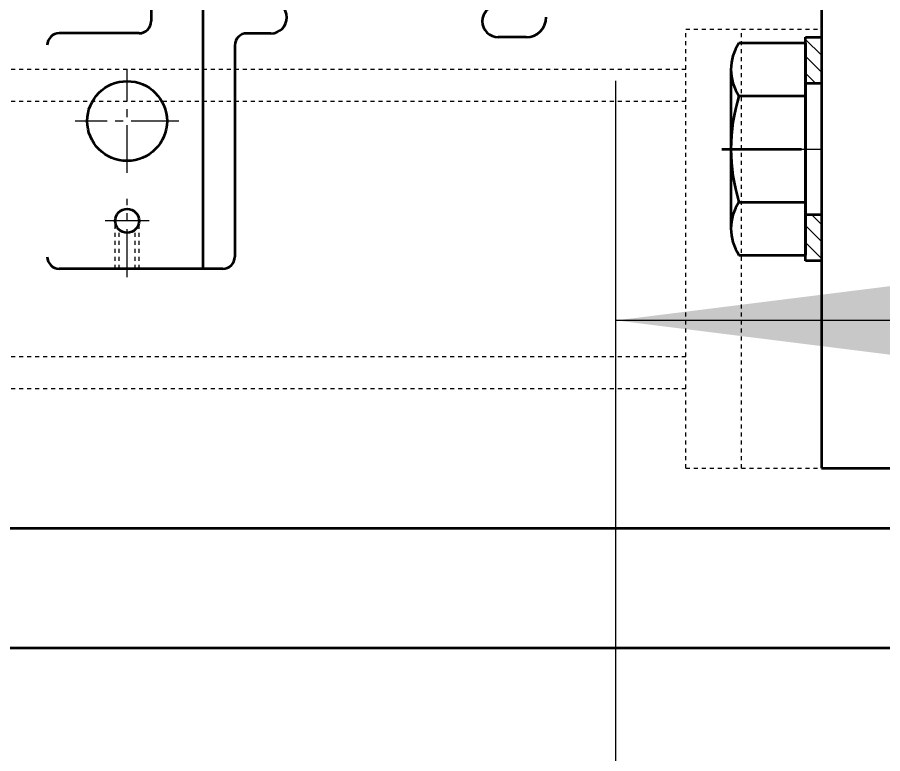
# Model space of a CAD drawing. Header units: millimetres. Extents: x -17820 to 17820, y -12600 to 12600.
# Drawn here: x 6433 to 6649.9, y 5481.4 to 5665.9 of the extents above; entities that cross this region are included whole.
import ezdxf

# ---------------------------------------------------------------- set-up
doc = ezdxf.new("R2010")
doc.units = ezdxf.units.MM
doc.linetypes.add('点画线', pattern=[18, 12, -2, 2, -2])
doc.linetypes.add('虚线', pattern=[2, 1, -1])
doc.layers.get('0').update_dxf_attribs({"lineweight": 35})
for name, color, linetype, lineweight in [('EB0_1_1_1_1_1_1_1_1_1_1_1_1_1_1_1_1_1_1_1', 7, 'Continuous', 35), ('EB0_1_1_1_1_1_1_1_1_1_1_1_1_1_1_1_1_1_1_1_1_1_1_1_1_1_1_1', 7, 'Continuous', 35), ('EB0_1_1_1_1_1_1_1_1_1_1_1_1_1_1_1_1_1_1_1_1_1_1_1_1_1_1_1_1_1', 7, 'Continuous', 35), ('EB0_1_1_1_1_1_1_1_1_1_1_1_1_1_1_1_1_1_1_1_1_1_1_1_1_1_1_1_1_1_1_1_1', 7, 'Continuous', 35), ('中心线层', 1, '点画线', 18), ('剖面线层', 4, 'Continuous', 18), ('尺寸线层', 3, 'Continuous', 18), ('细实线层', 2, 'Continuous', 18), ('虚线层', 6, '虚线', 18)]:
    doc.layers.add(name, color=color, linetype=linetype, lineweight=lineweight)
doc.styles.add('机械', font='isocp', dxfattribs={"width": 0.667, "bigfont": 'gbcbig.shx'})
doc.dimstyles.new('标准', dxfattribs={"dimscale": 60, "dimtxt": 4, "dimasz": 3, "dimexe": 1, "dimexo": 0, "dimgap": 0.76128, "dimtad": 1, "dimdec": 1, "dimdsep": 46, "dimtxsty": '机械', "dimblk": '_CAXARROW', "dimcen": 0, "dimdle": 4, "dimclrt": 2, "dimaunit": 1, "dimazin": 2, "dimtfac": 0.707107, "dimtdec": 3, "dimtmove": 0, "dimatfit": 3, "dimfxl": 0, "dimfrac": 2, "dimtolj": 1, "dimlwd": 18, "dimarcsym": 0})
pattern_1 = [(315, (0, 0), (2.12132, 2.12132), [])]

# ---------------------------------------------------------------- blocks, each defined once
blk = doc.blocks.new('*X64')
at = {"layer": '剖面线层', "linetype": 'Continuous', "lineweight": 18}
h = blk.add_hatch(dxfattribs=at)
h.set_pattern_fill('无图案', color=256, scale=3, angle=315, style=0, pattern_type=0)
h.set_pattern_definition(pattern_1)
edge = h.paths.add_edge_path(flags=0)
edge.add_line((0, 16.5), (0, 28))
edge.add_line((4, 16.5), (0, 16.5))
edge.add_line((4, 28), (4, 16.5))
edge.add_line((0, 28), (4, 28))
h = blk.add_hatch(dxfattribs=at)
h.set_pattern_fill('无图案', color=256, scale=3, angle=315, style=0, pattern_type=0)
h.set_pattern_definition(pattern_1)
edge = h.paths.add_edge_path(flags=0)
edge.add_line((0, -28), (0, -16.5))
edge.add_line((4, -28), (0, -28))
edge.add_line((4, -16.5), (4, -28))
edge.add_line((0, -16.5), (4, -16.5))
at = {"layer": 'EB0_1_1_1_1_1_1_1_1_1_1_1_1_1_1_1_1_1_1_1_1_1_1_1_1_1_1_1_1_1_1_1_1'}
for p, q in [((0, -28), (0, 28)), ((0, 28), (4, 28)), ((4, 28), (4, -28)), ((0, 16.5), (4, 16.5)), ((4, -16.5), (0, -16.5)), ((4, -28), (0, -28))]:
    blk.add_line(p, q, dxfattribs=at)
at = {"layer": '中心线层', "color": 1, "linetype": '点画线', "lineweight": 18}
blk.add_line((-3, 0), (7, 0), dxfattribs=at)
blk = doc.blocks.new('*X69')
at = {"layer": 'EB0_1_1_1_1_1_1_1_1_1_1_1_1_1_1_1_1_1_1_1_1_1_1_1_1_1_1_1_1_1_1_1_1', "linetype": 'Continuous', "lineweight": 35}
blk.add_line((-239, 352), (-239, -108), dxfattribs=at)
at = {"layer": 'EB0_1_1_1_1_1_1_1_1_1_1_1_1_1_1_1_1_1_1_1_1_1_1_1_1_1_1_1_1_1_1_1_1'}
blk.add_line((-239, -108), (-39, -108), dxfattribs=at)
blk = doc.blocks.new('*X186')
at = {"layer": '尺寸线层', "linetype": 'Continuous', "lineweight": 18}
for points in [[(11014.34, 9122.92), (10991.84, 8942.92), (11036.84, 8942.92)], [(11014.34, 4347.92), (10991.84, 4527.92), (11036.84, 4527.92)]]:
    blk.add_hatch(color=0, dxfattribs=at).paths.add_polyline_path(points, flags=0)
at = {"layer": '尺寸线层', "color": 0, "linetype": 'Continuous'}
for p, q in [((6587.04, 9122.92), (11074.34, 9122.92)), ((8682.04, 4347.92), (11074.34, 4347.92))]:
    blk.add_line(p, q, dxfattribs=at)
at = {"layer": '尺寸线层', "color": 0, "linetype": 'Continuous', "lineweight": 18}
blk.add_line((11014.34, 4347.92), (11014.34, 9122.92), dxfattribs=at)
at = {"layer": '尺寸线层', "color": 2, "insert": (10848.66, 6735.42), "char_height": 240, "width": 919.3166, "attachment_point": 5, "rotation": 90, "line_spacing_factor": 0.939812, "style": '机械'}
blk.add_mtext('\\T1.1;4775', dxfattribs=at)
blk = doc.blocks.new('_CAXARROW')
blk.add_hatch(color=2).paths.add_polyline_path([(0, 0), (-1, 0.125), (-1, -0.125)], flags=0)
blk = doc.blocks.new('*X189')
at = {"layer": '尺寸线层', "linetype": 'Continuous', "lineweight": 18}
for points in [[(6583.04, 5589.97), (6763.04, 5567.47), (6763.04, 5612.47)], [(7637.04, 5589.97), (7457.04, 5567.47), (7457.04, 5612.47)]]:
    blk.add_hatch(color=0, dxfattribs=at).paths.add_polyline_path(points, flags=0)
at = {"layer": '尺寸线层', "color": 0, "linetype": 'Continuous'}
for p, q in [((6583.04, 5205.92), (6583.04, 5649.97)), ((7637.04, 5591.42), (7637.04, 5529.97))]:
    blk.add_line(p, q, dxfattribs=at)
at = {"layer": '尺寸线层', "color": 0, "linetype": 'Continuous', "lineweight": 18}
blk.add_line((7637.04, 5589.97), (6583.04, 5589.97), dxfattribs=at)
at = {"layer": '尺寸线层', "color": 2, "insert": (7110.04, 5755.65), "char_height": 240, "width": 850.7109, "attachment_point": 5, "line_spacing_factor": 0.939812, "style": '机械'}
blk.add_mtext('\\T1.1;1050', dxfattribs=at)
blk = doc.blocks.new('*X203')
at = {"layer": '尺寸线层', "linetype": 'Continuous', "lineweight": 18}
for points in [[(6075.54, 9740.27), (6255.54, 9717.77), (6255.54, 9762.77)], [(9180.54, 9740.27), (9000.54, 9717.77), (9000.54, 9762.77)]]:
    blk.add_hatch(color=0, dxfattribs=at).paths.add_polyline_path(points, flags=0)
at = {"layer": '尺寸线层', "color": 0, "linetype": 'Continuous'}
for p, q in [((6075.54, 5567.92), (6075.54, 9800.27)), ((9180.54, 6254.42), (9180.54, 9800.27))]:
    blk.add_line(p, q, dxfattribs=at)
at = {"layer": '尺寸线层', "color": 0, "linetype": 'Continuous', "lineweight": 18}
blk.add_line((9180.54, 9740.27), (6075.54, 9740.27), dxfattribs=at)
at = {"layer": '尺寸线层', "color": 2, "insert": (7628.04, 9905.95), "char_height": 240, "width": 827.8423, "attachment_point": 5, "line_spacing_factor": 0.939812, "style": '机械'}
blk.add_mtext('\\T1.1;3105', dxfattribs=at)
blk = doc.blocks.new('*X210')
at = {"layer": 'EB0_1_1_1_1_1_1_1_1_1_1_1_1_1_1_1_1_1_1_1'}
for p, q in [((-263.58, 138.18), (-888.58, 138.18)), ((-253.58, 108.18), (-908.58, 108.18))]:
    blk.add_line(p, q, dxfattribs=at)
blk = doc.blocks.new('BLOCK16_1')
at = {"layer": '虚线层'}
for p, q in [((-671.58, -1.86), (-705.58, -1.86)), ((-705.58, -1.86), (-705.58, -111.86)), ((-685.58, -111.86), (-685.58, -1.86)), ((-671.58, -111.86), (-671.58, -1.86)), ((-346.58, -11.86), (-671.58, -11.86)), ((-346.58, -19.86), (-671.58, -19.86)), ((-346.58, -83.86), (-671.58, -83.86)), ((-346.58, -91.86), (-671.58, -91.86)), ((-671.58, -111.86), (-705.58, -111.86))]:
    blk.add_line(p, q, dxfattribs=at)

msp = doc.modelspace()

# ---------------------------------------------------------------- linework, layer by layer
at = {"layer": 'EB0_1_1_1_1_1_1_1_1_1_1_1_1_1_1_1_1_1_1_1_1_1_1_1_1_1_1_1'}
for p, q in [((6466.54, 5727.92), (6466.54, 5664.92)), ((6479.54, 5725.92), (6479.54, 5602.92)), ((6463.54, 5661.92), (6443.54, 5661.92)), ((6496.54, 5661.89), (6490.54, 5661.89)), ((6560.54, 5660.92), (6553.54, 5660.92)), ((6487.54, 5658.89), (6487.54, 5605.92)), ((6484.54, 5602.92), (6443.54, 5602.92))]:
    msp.add_line(p, q, dxfattribs=at)
at = {"layer": 'EB0_1_1_1_1_1_1_1_1_1_1_1_1_1_1_1_1_1_1_1_1_1_1_1_1_1_1_1', "color": 6, "linetype": '虚线', "lineweight": 18}
for p, q in [((6458.54, 5602.92), (6458.54, 5612.68)), ((6462.54, 5602.92), (6462.54, 5612.68))]:
    msp.add_line(p, q, dxfattribs=at)
at = {"layer": 'EB0_1_1_1_1_1_1_1_1_1_1_1_1_1_1_1_1_1_1_1_1_1_1_1_1_1_1_1'}
for centre, radius in [((6460.54, 5639.92), 10), ((6460.54, 5614.92), 3)]:
    msp.add_circle(centre, radius, dxfattribs=at)
for centre, radius, start, end in [((6496.54, 5665.89), 4, 270, 90), ((6553.54, 5664.92), 4, 90, 270), ((6463.54, 5664.92), 3, 270, 0), ((6560.54, 5665.92), 5, 270, 360), ((6443.54, 5658.92), 3, 90, 180), ((6490.54, 5658.89), 3, 90, 180), ((6443.54, 5605.92), 3, 180, 270), ((6484.54, 5605.92), 3, 270, 0)]:
    msp.add_arc(centre, radius, start, end, dxfattribs=at)
at = {"layer": 'EB0_1_1_1_1_1_1_1_1_1_1_1_1_1_1_1_1_1_1_1_1_1_1_1_1_1_1_1_1_1_1_1_1'}
for p, q in [((6611.84, 5652.84), (6611.84, 5613)), ((6609.54, 5632.92), (6629.54, 5632.92)), ((6609.54, 5632.92), (6629.54, 5632.92))]:
    msp.add_line(p, q, dxfattribs=at)
for centre, radius, start, end in [((6623.85, 5652.84), 12, 146.4113, 213.5887), ((6656.84, 5632.92), 45, 162.8371, 197.1629), ((6623.85, 5613), 12, 146.4113, 213.5887)]:
    msp.add_arc(centre, radius, start, end, dxfattribs=at)
at = {"layer": '中心线层', "linetype": '点画线', "lineweight": 18}
for p, q in [((6460.54, 5626.92), (6460.54, 5652.92)), ((6473.54, 5639.92), (6447.54, 5639.92)), ((6460.54, 5600.84), (6460.54, 5620.42)), ((6466.04, 5614.92), (6455.04, 5614.92))]:
    msp.add_line(p, q, dxfattribs=at)
at = {"layer": '细实线层', "color": 6, "linetype": '虚线', "lineweight": 18}
for p, q in [((6457.54, 5602.92), (6457.54, 5614.92)), ((6463.54, 5602.92), (6463.54, 5614.92))]:
    msp.add_line(p, q, dxfattribs=at)

# ---------------------------------------------------------------- next in the draw order: wipeouts: each hides what was drawn before it
at = {"linetype": 'Continuous', "lineweight": 35}
msp.add_wipeout([(6634.54, 5632.92), (6634.54, 5616.42), (6634.54, 5616.42), (6634.54, 5604.92), (6634.54, 5604.92), (6630.54, 5604.92), (6630.54, 5604.92), (6630.54, 5616.42), (6630.54, 5616.42), (6630.54, 5632.92), (6630.54, 5632.92), (6630.54, 5649.42), (6630.54, 5649.42), (6630.54, 5660.92), (6630.54, 5660.92), (6634.54, 5660.92), (6634.54, 5660.92), (6634.54, 5649.42), (6634.54, 5649.42)], dxfattribs=at).dxf.layer = 'EB0_1_1_1_1_1_1_1_1_1_1_1_1_1_1_1_1_1_1_1_1_1_1_1_1_1_1_1_1_1_1_1_1'

# ---------------------------------------------------------------- next in the draw order: linework, layer by layer
at = {"layer": 'EB0_1_1_1_1_1_1_1_1_1_1_1_1_1_1_1_1_1_1_1_1_1_1_1_1_1_1_1_1_1_1_1_1'}
for p, q in [((6613.85, 5659.48), (6630.54, 5659.48)), ((6630.54, 5659.48), (6630.54, 5606.36)), ((6630.54, 5647.92), (6630.54, 5617.92)), ((6613.85, 5646.2), (6630.54, 5646.2)), ((6613.85, 5619.64), (6630.54, 5619.64)), ((6613.85, 5606.36), (6630.54, 5606.36))]:
    msp.add_line(p, q, dxfattribs=at)

# ---------------------------------------------------------------- next in the draw order: block references
at = {"layer": 'EB0_1_1_1_1_1_1_1_1_1_1_1_1_1_1_1_1_1_1_1_1_1_1_1_1_1_1_1_1_1_1_1_1', "linetype": 'Continuous', "lineweight": 35}
msp.add_blockref('*X64', (6630.54, 5632.92), dxfattribs=at)

# ---------------------------------------------------------------- next in the draw order: wipeouts: each hides what was drawn before it
msp.add_wipeout([(6834.54, 5552.92), (6834.54, 5492.92), (6834.54, 5492.92), (6654.54, 5492.92), (6654.54, 5492.92), (6654.54, 5552.92), (6654.54, 5552.92), (6634.54, 5552.92), (6634.54, 5552.92), (6634.54, 6012.92), (6634.54, 6012.92), (6654.54, 6012.92), (6654.54, 6012.92), (6654.54, 6072.92), (6654.54, 6072.92), (6834.54, 6072.92), (6834.54, 6072.92), (6834.54, 6012.92), (6834.54, 6012.92)]).dxf.layer = 'EB0_1_1_1_1_1_1_1_1_1_1_1_1_1_1_1_1_1_1_1_1_1_1_1_1_1_1_1_1_1_1_1_1'

# ---------------------------------------------------------------- next in the draw order: block references
at = {"layer": 'EB0_1_1_1_1_1_1_1_1_1_1_1_1_1_1_1_1_1_1_1_1_1_1_1_1_1_1_1_1_1', "xscale": -1}
msp.add_blockref('*X210', (5846.96, 5399.73), dxfattribs=at)
at = {"layer": 'EB0_1_1_1_1_1_1_1_1_1_1_1_1_1_1_1_1_1_1_1_1_1_1_1_1_1_1_1_1_1_1_1_1'}
msp.add_blockref('*X69', (6873.54, 5660.92), dxfattribs=at)
at = {"layer": '虚线层', "xscale": -1, "rotation": 360}
msp.add_blockref('BLOCK16_1', (5928.94, 5664.78), dxfattribs=at)

# ---------------------------------------------------------------- next in the draw order: dimensions: what is measured, and where the dimension line sits
at = {"layer": '尺寸线层'}
dim = msp.add_linear_dim(base=(6075.54, 9740.27), p1=(9180.54, 6254.42), p2=(6075.54, 5567.92), dimstyle='标准', override={"dimsah": 1, "dimtfill": 1, "dimtzin": 8}, dxfattribs=at)
dim.commit()
dim.dimension.update_dxf_attribs({"geometry": '*X203', "text_midpoint": (7628.04, 9740.27)})
dim = msp.add_linear_dim(base=(11014.34, 9122.92), p1=(8682.04, 4347.92), p2=(6587.04, 9122.92), angle=90, dimstyle='标准', override={"dimsah": 1, "dimtfac": 1, "dimtfill": 1, "dimtzin": 8}, dxfattribs=at)
dim.commit()
dim.dimension.update_dxf_attribs({"geometry": '*X186', "text_midpoint": (11014.34, 6735.42)})
dim = msp.add_linear_dim(base=(6583.04, 5589.97), p1=(7637.04, 5591.42), p2=(6583.04, 5205.92), text='1050', dimstyle='标准', override={"dimsah": 1, "dimtfill": 1}, dxfattribs=at)
dim.commit()
dim.dimension.update_dxf_attribs({"geometry": '*X189', "text_midpoint": (7110.04, 5589.97)})

doc.saveas('drawing.dxf')
